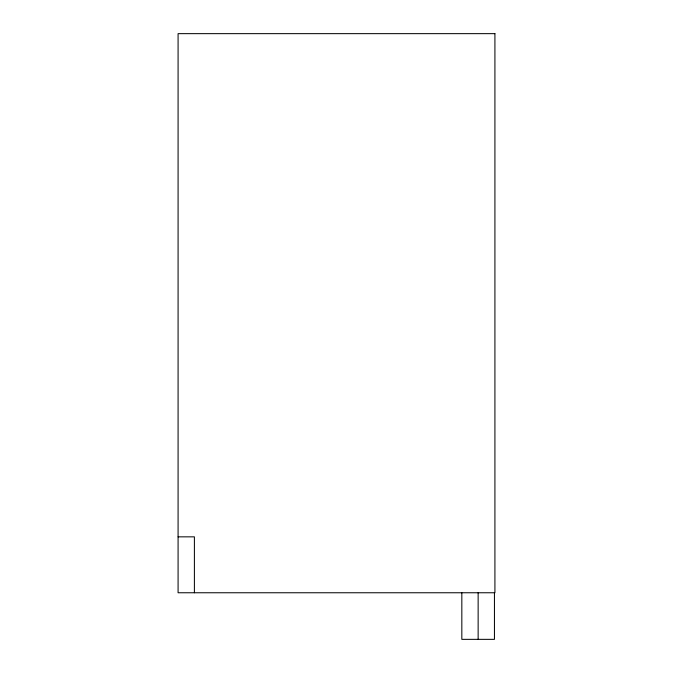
<?xml version="1.0" encoding="UTF-8"?>
<svg xmlns="http://www.w3.org/2000/svg" width="673" height="673" viewBox="0 0 673 673"><rect width="100%" height="100%" fill="white"/><g stroke="black" fill="none" stroke-linecap="round" stroke-linejoin="round"><path stroke-width="1.01" d="M178.084 536.844L194.396 536.844L194.396 592.762M494.445 592.762L494.445 639.35L461.829 639.35L461.829 592.762M478.141 592.762L478.141 639.35M494.916 33.65L178.084 33.65L178.084 592.762L494.916 592.762L494.916 33.65"/></g></svg>
